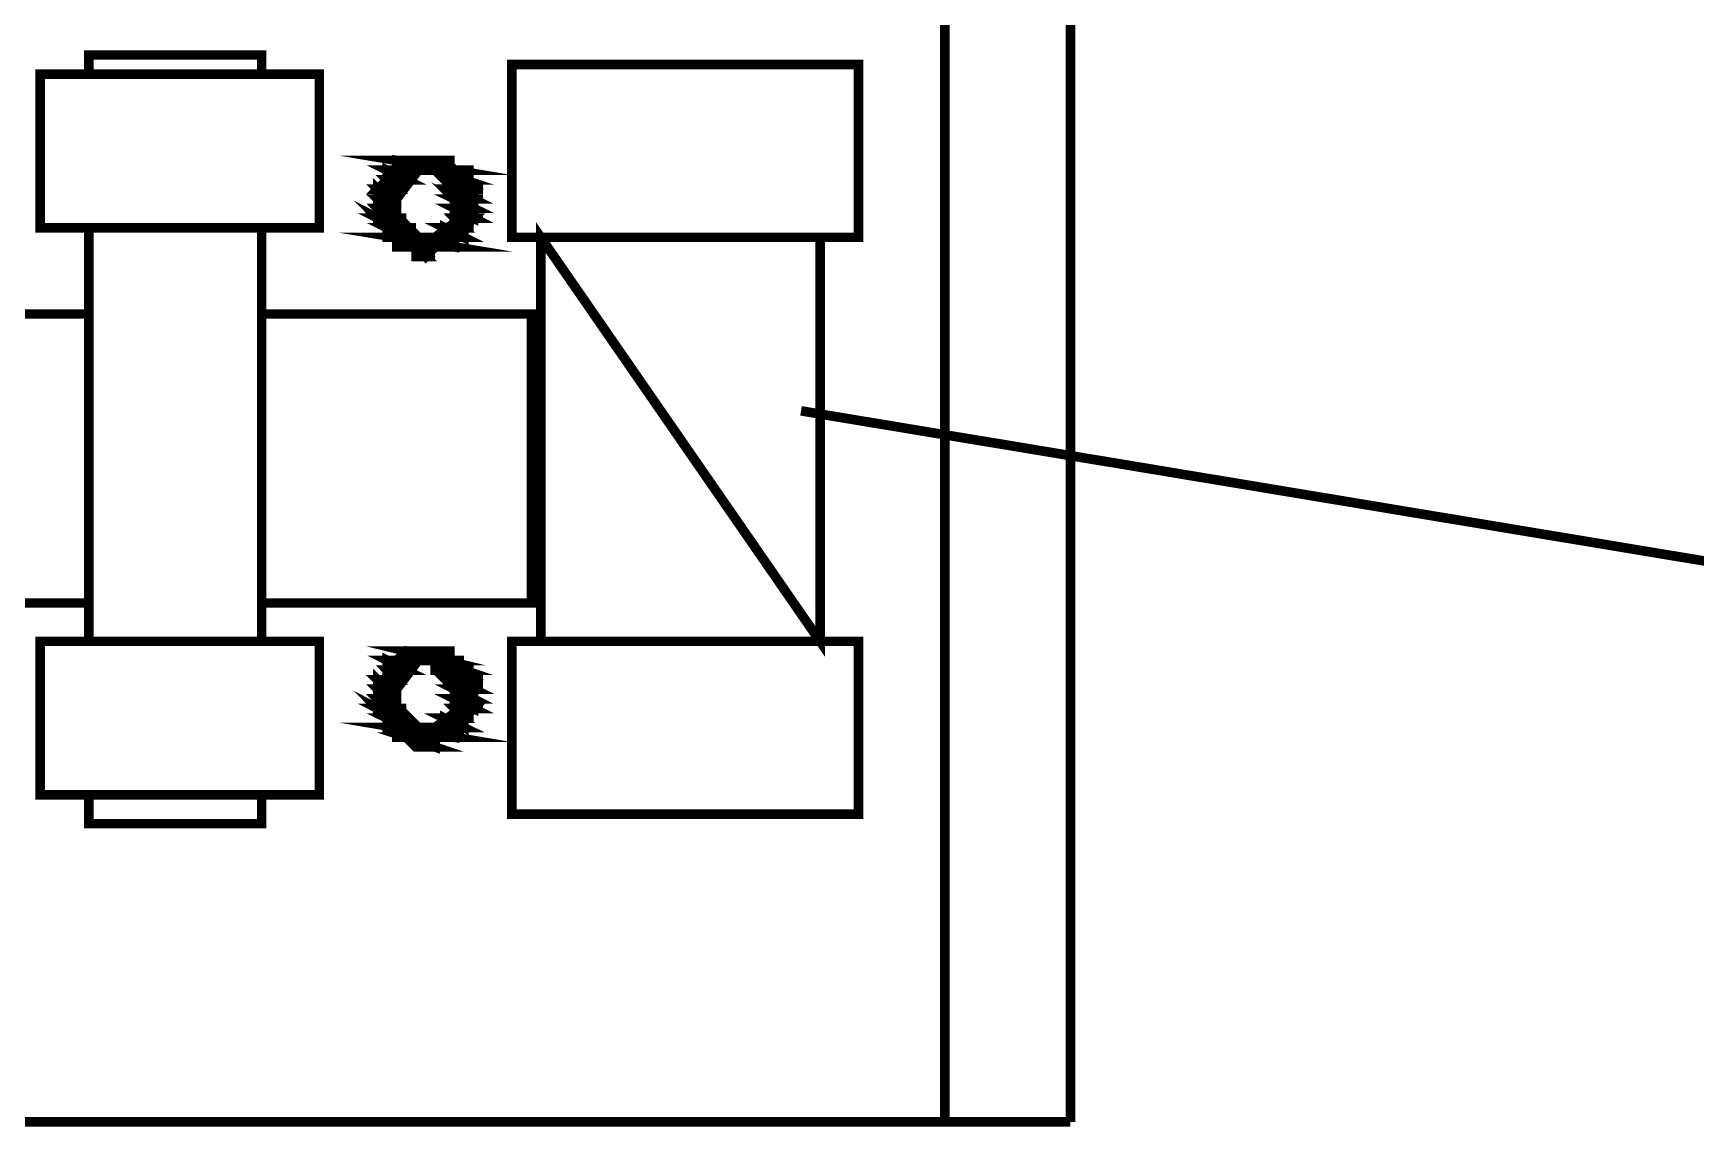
# Model space of a CAD drawing. Header units: metres. Extents: x -593 to 248, y 430 to 1024.
# Drawn here: x -447.36 to -440.03, y 803.21 to 808.03 of the extents above; entities that cross this region are included whole.
import ezdxf

# ---------------------------------------------------------------- set-up
doc = ezdxf.new("R2010")
doc.units = ezdxf.units.M
doc.header["$MEASUREMENT"] = 0
doc.layers.add('C00-00-00-BLACK', color=7, linetype='Continuous')
doc.layers.add('CFF-00-00', color=1, linetype='Continuous')

msp = doc.modelspace()

# ---------------------------------------------------------------- linework, layer by layer
at = {"layer": 'C00-00-00-BLACK', "const_width": 0.0423}
for points in [[(-442.7856, 822.2611), (-442.7856, 803.2291)], [(-443.3386, 813.6991), (-443.3386, 803.2291)], [(-446.3496, 807.8491), (-446.3496, 807.9331), (-447.1116, 807.9331), (-447.1116, 807.8491)], [(-447.1116, 807.8491), (-446.3496, 807.8491)], [(-447.1116, 805.3481), (-447.1116, 807.1711)], [(-446.3496, 807.1711), (-446.3496, 805.3481)], [(-445.1196, 807.1291), (-445.1196, 805.3481)], [(-443.8886, 807.1291), (-443.8886, 805.3481)], [(-447.1116, 805.5171), (-448.3846, 805.5171), (-448.3846, 806.7911), (-447.1116, 806.7911)], [(-446.3496, 806.7911), (-445.1606, 806.7911), (-445.1606, 805.5171), (-446.3496, 805.5171)], [(-446.3496, 804.6711), (-446.3496, 804.5441), (-447.1116, 804.5441), (-447.1116, 804.6711)], [(-450.6326, 803.2291), (-442.7856, 803.2291)]]:
    msp.add_lwpolyline(points, dxfattribs=at)
for points in [[(-447.3256, 807.8491), (-446.0956, 807.8491), (-446.0956, 807.1711), (-447.3256, 807.1711), (-447.3256, 807.8491)], [(-445.2466, 807.8911), (-443.7196, 807.8911), (-443.7196, 807.1291), (-445.2466, 807.1291), (-445.2466, 807.8911)], [(-445.5426, 807.4681), (-445.7546, 807.4681), (-445.4996, 807.4251), (-445.5426, 807.4681)], [(-445.4156, 807.2571), (-445.4156, 807.3101), (-445.5746, 807.4681), (-445.6266, 807.4681), (-445.6696, 807.4681), (-445.7966, 807.3101), (-445.7966, 807.2571), (-445.7966, 807.2151), (-445.6696, 807.0871), (-445.6266, 807.0871), (-445.5746, 807.0871), (-445.4156, 807.2151), (-445.4156, 807.2571)], [(-445.7546, 807.4681), (-445.4996, 807.4251), (-445.7546, 807.4251), (-445.7546, 807.4681)], [(-445.7126, 807.4681), (-445.5426, 807.4681), (-445.7546, 807.4681), (-445.7126, 807.4681)], [(-445.6696, 807.4681), (-445.5856, 807.4681), (-445.7126, 807.4681), (-445.6696, 807.4681)], [(-445.5426, 807.4681), (-445.4996, 807.4681), (-445.7126, 807.4681), (-445.5426, 807.4681)], [(-445.5426, 807.4681), (-445.7126, 807.4681), (-445.5856, 807.4681), (-445.5426, 807.4681)], [(-445.5426, 807.4681), (-445.7126, 807.4681), (-445.5426, 807.4681)], [(-445.6266, 807.4681), (-445.6696, 807.4681), (-445.6266, 807.4681), (-445.6266, 807.4681)], [(-445.5856, 807.4681), (-445.5426, 807.4681), (-445.6696, 807.4681), (-445.5856, 807.4681)], [(-445.5856, 807.4681), (-445.6696, 807.4681), (-445.6266, 807.4681), (-445.5856, 807.4681)], [(-445.5856, 807.4681), (-445.6696, 807.4681), (-445.5856, 807.4681)], [(-445.7966, 807.3831), (-445.7546, 807.3411), (-445.8386, 807.3411), (-445.7966, 807.3831)], [(-445.6696, 807.4251), (-445.7966, 807.4251), (-445.7126, 807.3831), (-445.6696, 807.4251)], [(-445.7546, 807.3831), (-445.7966, 807.3831), (-445.7546, 807.3411), (-445.7546, 807.3831)], [(-445.7966, 807.4251), (-445.7126, 807.3831), (-445.7966, 807.3831), (-445.7966, 807.4251)], [(-445.7546, 807.4251), (-445.6696, 807.4251), (-445.7966, 807.4251), (-445.7546, 807.4251)], [(-445.7966, 807.3831), (-445.7126, 807.3831), (-445.6696, 807.3831), (-445.7966, 807.3831)], [(-445.7126, 807.3831), (-445.6696, 807.3831), (-445.7966, 807.3831), (-445.7126, 807.3831)], [(-445.7966, 807.3831), (-445.7126, 807.3831), (-445.6696, 807.3831), (-445.7966, 807.3831)], [(-445.7126, 807.3831), (-445.6696, 807.3831), (-445.7966, 807.3831), (-445.7126, 807.3831)], [(-445.7546, 807.3831), (-445.7126, 807.3831), (-445.7966, 807.3831), (-445.7546, 807.3831)], [(-445.7546, 807.3831), (-445.7966, 807.3831), (-445.7126, 807.3831), (-445.7546, 807.3831)], [(-445.7966, 807.3831), (-445.7546, 807.3831), (-445.7126, 807.3831), (-445.7966, 807.3831)], [(-445.7546, 807.3831), (-445.7126, 807.3831), (-445.7966, 807.3831), (-445.7546, 807.3831)], [(-445.4586, 807.2571), (-445.4586, 807.2991), (-445.5856, 807.4251), (-445.6266, 807.4251), (-445.6596, 807.4251), (-445.7546, 807.2991), (-445.7546, 807.2571), (-445.7546, 807.2251), (-445.6596, 807.1291), (-445.6266, 807.1291), (-445.5856, 807.1291), (-445.4586, 807.2251), (-445.4586, 807.2571)], [(-445.7546, 807.4251), (-445.4996, 807.4251), (-445.4586, 807.4251), (-445.7546, 807.4251)], [(-445.4996, 807.4251), (-445.4586, 807.4251), (-445.7546, 807.4251), (-445.4996, 807.4251)], [(-445.7546, 807.4251), (-445.4996, 807.4251), (-445.4586, 807.4251), (-445.7546, 807.4251)], [(-445.4996, 807.4251), (-445.4586, 807.4251), (-445.7546, 807.4251), (-445.4996, 807.4251)], [(-445.6696, 807.4251), (-445.6266, 807.4251), (-445.7546, 807.4251), (-445.6696, 807.4251)], [(-445.6696, 807.4251), (-445.7546, 807.4251), (-445.6266, 807.4251), (-445.6696, 807.4251)], [(-445.6696, 807.4251), (-445.7546, 807.4251), (-445.6696, 807.4251)], [(-445.4586, 807.4251), (-445.5856, 807.4251), (-445.4586, 807.3831), (-445.4586, 807.4251)], [(-445.5856, 807.4251), (-445.4586, 807.3831), (-445.5426, 807.3831), (-445.5856, 807.4251)], [(-445.6266, 807.4251), (-445.4996, 807.4251), (-445.4586, 807.4251), (-445.6266, 807.4251)], [(-445.4996, 807.4251), (-445.4586, 807.4251), (-445.6266, 807.4251), (-445.4996, 807.4251)], [(-445.4996, 807.4251), (-445.6266, 807.4251), (-445.4996, 807.4251)], [(-445.6266, 807.4251), (-445.4996, 807.4251), (-445.5856, 807.4251), (-445.6266, 807.4251)], [(-445.5856, 807.4251), (-445.4996, 807.4251), (-445.4586, 807.4251), (-445.5856, 807.4251)], [(-445.4996, 807.4251), (-445.4586, 807.4251), (-445.5856, 807.4251), (-445.4996, 807.4251)], [(-445.4586, 807.4251), (-445.4156, 807.4251), (-445.5856, 807.4251), (-445.4586, 807.4251)], [(-445.4586, 807.4251), (-445.5856, 807.4251), (-445.4996, 807.4251), (-445.4586, 807.4251)], [(-445.5426, 807.3831), (-445.4586, 807.3831), (-445.4156, 807.3831), (-445.5426, 807.3831)], [(-445.4586, 807.3831), (-445.4156, 807.3831), (-445.5426, 807.3831), (-445.4586, 807.3831)], [(-445.4586, 807.3831), (-445.5426, 807.3831), (-445.4586, 807.3831)], [(-445.5426, 807.3831), (-445.4586, 807.3831), (-445.4996, 807.3831), (-445.5426, 807.3831)], [(-445.4586, 807.3831), (-445.4996, 807.3831), (-445.4586, 807.3411), (-445.4586, 807.3831)], [(-445.4996, 807.3831), (-445.4586, 807.3411), (-445.4996, 807.3411), (-445.4996, 807.3831)], [(-445.7546, 807.3411), (-445.8386, 807.3411), (-445.7966, 807.2981), (-445.7546, 807.3411)], [(-445.8386, 807.3411), (-445.7966, 807.2981), (-445.8386, 807.2981), (-445.8386, 807.3411)], [(-445.8386, 807.3411), (-445.7546, 807.3411), (-445.7126, 807.3411), (-445.8386, 807.3411)], [(-445.7546, 807.3411), (-445.7126, 807.3411), (-445.8386, 807.3411), (-445.7546, 807.3411)], [(-445.8386, 807.2981), (-445.7966, 807.2571), (-445.8386, 807.2571), (-445.8386, 807.2981)], [(-445.4996, 807.2981), (-445.4156, 807.2571), (-445.4586, 807.2571), (-445.4996, 807.2981)], [(-445.4156, 807.3411), (-445.4996, 807.3411), (-445.4156, 807.2981), (-445.4156, 807.3411)], [(-445.4996, 807.3411), (-445.4156, 807.2981), (-445.4996, 807.2981), (-445.4996, 807.3411)], [(-445.4996, 807.3411), (-445.4586, 807.3411), (-445.4156, 807.3411), (-445.4996, 807.3411)], [(-445.4586, 807.3411), (-445.4156, 807.3411), (-445.4996, 807.3411), (-445.4586, 807.3411)], [(-445.4156, 807.3411), (-445.3736, 807.3411), (-445.4996, 807.3411), (-445.4156, 807.3411)], [(-445.4156, 807.3411), (-445.4996, 807.3411), (-445.4586, 807.3411), (-445.4156, 807.3411)], [(-445.8386, 807.2141), (-445.7546, 807.1711), (-445.7966, 807.1711), (-445.8386, 807.2141)], [(-445.7966, 807.2981), (-445.8386, 807.2981), (-445.7966, 807.2571), (-445.7966, 807.2981)], [(-445.7966, 807.2571), (-445.8386, 807.2571), (-445.7966, 807.2141), (-445.7966, 807.2571)], [(-445.8386, 807.2981), (-445.7966, 807.2981), (-445.7546, 807.2981), (-445.8386, 807.2981)], [(-445.7966, 807.2981), (-445.7546, 807.2981), (-445.8386, 807.2981), (-445.7966, 807.2981)], [(-445.8386, 807.2981), (-445.7966, 807.2981), (-445.7546, 807.2981), (-445.8386, 807.2981)], [(-445.7966, 807.2981), (-445.7546, 807.2981), (-445.8386, 807.2981), (-445.7966, 807.2981)], [(-445.8386, 807.2571), (-445.7966, 807.2141), (-445.8386, 807.2141), (-445.8386, 807.2571)], [(-445.8386, 807.2571), (-445.7966, 807.2571), (-445.7546, 807.2571), (-445.8386, 807.2571)], [(-445.7966, 807.2571), (-445.7546, 807.2571), (-445.8386, 807.2571), (-445.7966, 807.2571)], [(-445.4156, 807.2981), (-445.4996, 807.2981), (-445.4156, 807.2571), (-445.4156, 807.2981)], [(-445.4156, 807.2571), (-445.4996, 807.2571), (-445.4156, 807.2141), (-445.4156, 807.2571)], [(-445.4996, 807.2981), (-445.4156, 807.2981), (-445.3736, 807.2981), (-445.4996, 807.2981)], [(-445.4156, 807.2981), (-445.3736, 807.2981), (-445.4996, 807.2981), (-445.4156, 807.2981)], [(-445.4996, 807.2571), (-445.4156, 807.2141), (-445.4996, 807.2141), (-445.4996, 807.2571)], [(-445.4586, 807.2571), (-445.4156, 807.2571), (-445.4996, 807.2571), (-445.4586, 807.2571)], [(-445.4996, 807.2141), (-445.4586, 807.1711), (-445.4996, 807.1711), (-445.4996, 807.2141)], [(-445.4156, 807.2571), (-445.4586, 807.2571), (-445.4156, 807.2571)], [(-445.7546, 807.2141), (-445.8386, 807.2141), (-445.7546, 807.1711), (-445.7546, 807.2141)], [(-445.7126, 807.1711), (-445.7966, 807.1711), (-445.7126, 807.1291), (-445.7126, 807.1711)], [(-445.7546, 807.2141), (-445.7126, 807.2141), (-445.8386, 807.2141), (-445.7546, 807.2141)], [(-445.7546, 807.2141), (-445.8386, 807.2141), (-445.7966, 807.2141), (-445.7546, 807.2141)], [(-445.8386, 807.2141), (-445.7546, 807.2141), (-445.7126, 807.2141), (-445.8386, 807.2141)], [(-445.7546, 807.2141), (-445.7126, 807.2141), (-445.8386, 807.2141), (-445.7546, 807.2141)], [(-445.7966, 807.1711), (-445.7126, 807.1291), (-445.7966, 807.1291), (-445.7966, 807.1711)], [(-445.7966, 807.1711), (-445.7546, 807.1711), (-445.7126, 807.1711), (-445.7966, 807.1711)], [(-445.7546, 807.1711), (-445.7126, 807.1711), (-445.7966, 807.1711), (-445.7546, 807.1711)], [(-445.7126, 807.1711), (-445.6696, 807.1711), (-445.7966, 807.1711), (-445.7126, 807.1711)], [(-445.7126, 807.1711), (-445.7966, 807.1711), (-445.7546, 807.1711), (-445.7126, 807.1711)], [(-445.4586, 807.1711), (-445.5426, 807.1711), (-445.4586, 807.1291), (-445.4586, 807.1711)], [(-445.5426, 807.1711), (-445.4586, 807.1291), (-445.5426, 807.1291), (-445.5426, 807.1711)], [(-445.4996, 807.1711), (-445.4586, 807.1711), (-445.5426, 807.1711), (-445.4996, 807.1711)], [(-445.4156, 807.2141), (-445.4996, 807.2141), (-445.4586, 807.1711), (-445.4156, 807.2141)], [(-445.4996, 807.2141), (-445.4156, 807.2141), (-445.3736, 807.2141), (-445.4996, 807.2141)], [(-445.4156, 807.2141), (-445.3736, 807.2141), (-445.4996, 807.2141), (-445.4156, 807.2141)], [(-445.4996, 807.1711), (-445.4586, 807.1711), (-445.4156, 807.1711), (-445.4996, 807.1711)], [(-445.4586, 807.1711), (-445.4156, 807.1711), (-445.4996, 807.1711), (-445.4586, 807.1711)], [(-445.4996, 807.1711), (-445.4586, 807.1711), (-445.4156, 807.1711), (-445.4996, 807.1711)], [(-445.4586, 807.1711), (-445.4156, 807.1711), (-445.4996, 807.1711), (-445.4586, 807.1711)], [(-445.4586, 807.1711), (-445.4996, 807.1711), (-445.4586, 807.1711)], [(-445.1196, 807.1291), (-443.8886, 805.3481), (-445.1196, 805.3481), (-445.1196, 807.1291)], [(-445.4996, 807.1291), (-445.7546, 807.1291), (-445.4996, 807.0871), (-445.4996, 807.1291)], [(-445.7966, 807.1291), (-445.7126, 807.1291), (-445.6696, 807.1291), (-445.7966, 807.1291)], [(-445.7126, 807.1291), (-445.6696, 807.1291), (-445.7966, 807.1291), (-445.7126, 807.1291)], [(-445.6696, 807.1291), (-445.6266, 807.1291), (-445.7966, 807.1291), (-445.6696, 807.1291)], [(-445.6696, 807.1291), (-445.7966, 807.1291), (-445.7126, 807.1291), (-445.6696, 807.1291)], [(-445.6696, 807.1291), (-445.7966, 807.1291), (-445.6696, 807.1291)], [(-445.7966, 807.1291), (-445.6696, 807.1291), (-445.7546, 807.1291), (-445.7966, 807.1291)], [(-445.7546, 807.1291), (-445.4996, 807.0871), (-445.7546, 807.0871), (-445.7546, 807.1291)], [(-445.6266, 807.1291), (-445.5856, 807.1291), (-445.7546, 807.1291), (-445.6266, 807.1291)], [(-445.6266, 807.1291), (-445.7546, 807.1291), (-445.6696, 807.1291), (-445.6266, 807.1291)], [(-445.7546, 807.1291), (-445.4996, 807.1291), (-445.4586, 807.1291), (-445.7546, 807.1291)], [(-445.4996, 807.1291), (-445.4586, 807.1291), (-445.7546, 807.1291), (-445.4996, 807.1291)], [(-445.6266, 807.0441), (-445.6696, 807.0441), (-445.6696, 807.0871), (-445.6266, 807.0441)], [(-445.5856, 807.1291), (-445.4996, 807.1291), (-445.6266, 807.1291), (-445.5856, 807.1291)], [(-445.5426, 807.1291), (-445.4586, 807.1291), (-445.5856, 807.1291), (-445.5426, 807.1291)], [(-445.4996, 807.1291), (-445.4586, 807.1291), (-445.5856, 807.1291), (-445.4996, 807.1291)], [(-445.4996, 807.1291), (-445.5856, 807.1291), (-445.4586, 807.1291), (-445.4996, 807.1291)], [(-445.5856, 807.1291), (-445.4996, 807.1291), (-445.4586, 807.1291), (-445.5856, 807.1291)], [(-445.4996, 807.1291), (-445.4586, 807.1291), (-445.5856, 807.1291), (-445.4996, 807.1291)], [(-445.4996, 807.1291), (-445.5856, 807.1291), (-445.4996, 807.1291)], [(-445.4586, 807.1291), (-445.5426, 807.1291), (-445.4586, 807.1291)], [(-443.8886, 807.1291), (-445.1196, 807.1291), (-443.8886, 805.3481), (-443.8886, 807.1291)], [(-445.5426, 807.0871), (-445.4996, 807.0871), (-445.7546, 807.0871), (-445.5426, 807.0871)], [(-445.5426, 807.0871), (-445.7546, 807.0871), (-445.4996, 807.0871), (-445.5426, 807.0871)], [(-445.5426, 807.0871), (-445.7546, 807.0871), (-445.5426, 807.0871)], [(-445.7546, 807.0871), (-445.5426, 807.0871), (-445.7126, 807.0871), (-445.7546, 807.0871)], [(-445.5856, 807.0871), (-445.5426, 807.0871), (-445.7126, 807.0871), (-445.5856, 807.0871)], [(-445.5856, 807.0871), (-445.7126, 807.0871), (-445.5426, 807.0871), (-445.5856, 807.0871)], [(-445.5856, 807.0871), (-445.7126, 807.0871), (-445.5856, 807.0871)], [(-445.7126, 807.0871), (-445.5856, 807.0871), (-445.6696, 807.0871), (-445.7126, 807.0871)], [(-445.6696, 807.0871), (-445.5856, 807.0871), (-445.6266, 807.0441), (-445.6696, 807.0871)], [(-445.6266, 807.0441), (-445.5856, 807.0441), (-445.6696, 807.0441), (-445.6266, 807.0441)], [(-447.3256, 805.3481), (-446.0956, 805.3481), (-446.0956, 804.6711), (-447.3256, 804.6711), (-447.3256, 805.3481)], [(-445.2466, 805.3481), (-443.7196, 805.3481), (-443.7196, 804.5861), (-445.2466, 804.5861), (-445.2466, 805.3481)], [(-445.5426, 805.3051), (-445.7126, 805.3051), (-445.5426, 805.2641), (-445.5426, 805.3051)], [(-445.6696, 805.2641), (-445.7966, 805.2641), (-445.7126, 805.2211), (-445.6696, 805.2641)], [(-445.4156, 805.0941), (-445.4156, 805.1481), (-445.5746, 805.3051), (-445.6266, 805.3051), (-445.6696, 805.3051), (-445.7966, 805.1481), (-445.7966, 805.0941), (-445.7966, 805.0531), (-445.6696, 804.9251), (-445.6266, 804.9251), (-445.5746, 804.9251), (-445.4156, 805.0531), (-445.4156, 805.0941)], [(-445.7966, 805.2641), (-445.7126, 805.2211), (-445.7966, 805.2211), (-445.7966, 805.2641)], [(-445.7546, 805.2641), (-445.6696, 805.2641), (-445.7966, 805.2641), (-445.7546, 805.2641)], [(-445.7126, 805.3051), (-445.5426, 805.2641), (-445.7546, 805.2641), (-445.7126, 805.3051)], [(-445.4586, 805.0941), (-445.4586, 805.1371), (-445.5856, 805.2641), (-445.6266, 805.2641), (-445.6596, 805.2641), (-445.7546, 805.1371), (-445.7546, 805.0941), (-445.7546, 805.0631), (-445.6596, 804.9681), (-445.6266, 804.9681), (-445.5856, 804.9681), (-445.4586, 805.0631), (-445.4586, 805.0941)], [(-445.4996, 805.2641), (-445.4586, 805.2641), (-445.7546, 805.2641), (-445.4996, 805.2641)], [(-445.4996, 805.2641), (-445.7546, 805.2641), (-445.5426, 805.2641), (-445.4996, 805.2641)], [(-445.7546, 805.2641), (-445.4996, 805.2641), (-445.4586, 805.2641), (-445.7546, 805.2641)], [(-445.4996, 805.2641), (-445.4586, 805.2641), (-445.7546, 805.2641), (-445.4996, 805.2641)], [(-445.7546, 805.2641), (-445.4996, 805.2641), (-445.4586, 805.2641), (-445.7546, 805.2641)], [(-445.4996, 805.2641), (-445.4586, 805.2641), (-445.7546, 805.2641), (-445.4996, 805.2641)], [(-445.6696, 805.2641), (-445.6266, 805.2641), (-445.7546, 805.2641), (-445.6696, 805.2641)], [(-445.6696, 805.2641), (-445.7546, 805.2641), (-445.6266, 805.2641), (-445.6696, 805.2641)], [(-445.6696, 805.2641), (-445.7546, 805.2641), (-445.6696, 805.2641)], [(-445.6696, 805.3051), (-445.5856, 805.3051), (-445.7126, 805.3051), (-445.6696, 805.3051)], [(-445.5426, 805.3051), (-445.4996, 805.3051), (-445.7126, 805.3051), (-445.5426, 805.3051)], [(-445.5426, 805.3051), (-445.7126, 805.3051), (-445.5856, 805.3051), (-445.5426, 805.3051)], [(-445.4996, 805.2641), (-445.5856, 805.2641), (-445.4586, 805.2211), (-445.4996, 805.2641)], [(-445.6266, 805.3051), (-445.6696, 805.3051), (-445.6266, 805.3051), (-445.6266, 805.3051)], [(-445.5856, 805.3051), (-445.5426, 805.3051), (-445.6696, 805.3051), (-445.5856, 805.3051)], [(-445.5856, 805.3051), (-445.6696, 805.3051), (-445.6266, 805.3051), (-445.5856, 805.3051)], [(-445.5856, 805.3051), (-445.6696, 805.3051), (-445.5856, 805.3051)], [(-445.4996, 805.2641), (-445.6266, 805.2641), (-445.4996, 805.2641)], [(-445.6266, 805.2641), (-445.4996, 805.2641), (-445.5856, 805.2641), (-445.6266, 805.2641)], [(-445.5856, 805.2641), (-445.4586, 805.2211), (-445.5856, 805.2211), (-445.5856, 805.2641)], [(-445.5856, 805.2641), (-445.4996, 805.2641), (-445.4586, 805.2641), (-445.5856, 805.2641)], [(-445.4996, 805.2641), (-445.4586, 805.2641), (-445.5856, 805.2641), (-445.4996, 805.2641)], [(-445.8386, 805.1781), (-445.7966, 805.1371), (-445.8386, 805.1371), (-445.8386, 805.1781)], [(-445.7126, 805.2211), (-445.7966, 805.2211), (-445.7546, 805.1781), (-445.7126, 805.2211)], [(-445.7966, 805.2211), (-445.7546, 805.1781), (-445.7966, 805.1781), (-445.7966, 805.2211)], [(-445.7966, 805.2211), (-445.7126, 805.2211), (-445.6696, 805.2211), (-445.7966, 805.2211)], [(-445.7126, 805.2211), (-445.6696, 805.2211), (-445.7966, 805.2211), (-445.7126, 805.2211)], [(-445.7966, 805.2211), (-445.7126, 805.2211), (-445.6696, 805.2211), (-445.7966, 805.2211)], [(-445.7126, 805.2211), (-445.6696, 805.2211), (-445.7966, 805.2211), (-445.7126, 805.2211)], [(-445.4586, 805.2211), (-445.5856, 805.2211), (-445.4586, 805.2211)], [(-445.5856, 805.2211), (-445.4586, 805.2211), (-445.5426, 805.2211), (-445.5856, 805.2211)], [(-445.4996, 805.1371), (-445.4156, 805.0941), (-445.4586, 805.0941), (-445.4996, 805.1371)], [(-445.5426, 805.2211), (-445.4586, 805.2211), (-445.4156, 805.2211), (-445.5426, 805.2211)], [(-445.4586, 805.2211), (-445.4156, 805.2211), (-445.5426, 805.2211), (-445.4586, 805.2211)], [(-445.4586, 805.2211), (-445.5426, 805.2211), (-445.4586, 805.2211)], [(-445.5426, 805.2211), (-445.4586, 805.2211), (-445.4996, 805.2211), (-445.5426, 805.2211)], [(-445.4586, 805.2211), (-445.4996, 805.2211), (-445.4586, 805.1781), (-445.4586, 805.2211)], [(-445.4996, 805.2211), (-445.4586, 805.1781), (-445.4996, 805.1781), (-445.4996, 805.2211)], [(-445.4996, 805.1781), (-445.4156, 805.1371), (-445.4996, 805.1371), (-445.4996, 805.1781)], [(-445.7546, 805.1781), (-445.8386, 805.1781), (-445.7966, 805.1371), (-445.7546, 805.1781)], [(-445.7966, 805.1371), (-445.8386, 805.1371), (-445.7966, 805.0941), (-445.7966, 805.1371)], [(-445.7966, 805.1781), (-445.7546, 805.1781), (-445.8386, 805.1781), (-445.7966, 805.1781)], [(-445.8386, 805.1781), (-445.7546, 805.1781), (-445.7126, 805.1781), (-445.8386, 805.1781)], [(-445.7546, 805.1781), (-445.7126, 805.1781), (-445.8386, 805.1781), (-445.7546, 805.1781)], [(-445.8386, 805.1371), (-445.7966, 805.0941), (-445.8386, 805.0941), (-445.8386, 805.1371)], [(-445.8386, 805.1371), (-445.7966, 805.1371), (-445.7546, 805.1371), (-445.8386, 805.1371)], [(-445.7966, 805.1371), (-445.7546, 805.1371), (-445.8386, 805.1371), (-445.7966, 805.1371)], [(-445.8386, 805.1371), (-445.7966, 805.1371), (-445.7546, 805.1371), (-445.8386, 805.1371)], [(-445.7966, 805.1371), (-445.7546, 805.1371), (-445.8386, 805.1371), (-445.7966, 805.1371)], [(-445.8386, 805.0941), (-445.7966, 805.0521), (-445.8386, 805.0521), (-445.8386, 805.0941)], [(-445.7966, 805.1781), (-445.7546, 805.1781), (-445.7126, 805.1781), (-445.7966, 805.1781)], [(-445.7546, 805.1781), (-445.7126, 805.1781), (-445.7966, 805.1781), (-445.7546, 805.1781)], [(-445.7546, 805.1781), (-445.7966, 805.1781), (-445.7546, 805.1781)], [(-445.4156, 805.1781), (-445.4996, 805.1781), (-445.4156, 805.1371), (-445.4156, 805.1781)], [(-445.4156, 805.1371), (-445.4996, 805.1371), (-445.4156, 805.0941), (-445.4156, 805.1371)], [(-445.4996, 805.1781), (-445.4586, 805.1781), (-445.4156, 805.1781), (-445.4996, 805.1781)], [(-445.4586, 805.1781), (-445.4156, 805.1781), (-445.4996, 805.1781), (-445.4586, 805.1781)], [(-445.4156, 805.1781), (-445.3736, 805.1781), (-445.4996, 805.1781), (-445.4156, 805.1781)], [(-445.4156, 805.1781), (-445.4996, 805.1781), (-445.4586, 805.1781), (-445.4156, 805.1781)], [(-445.4996, 805.1371), (-445.4156, 805.1371), (-445.3736, 805.1371), (-445.4996, 805.1371)], [(-445.4156, 805.1371), (-445.3736, 805.1371), (-445.4996, 805.1371), (-445.4156, 805.1371)], [(-445.8386, 805.0521), (-445.7546, 805.0091), (-445.7966, 805.0091), (-445.8386, 805.0521)], [(-445.7546, 805.0521), (-445.8386, 805.0521), (-445.7546, 805.0091), (-445.7546, 805.0521)], [(-445.7966, 805.0941), (-445.8386, 805.0941), (-445.7966, 805.0521), (-445.7966, 805.0941)], [(-445.8386, 805.0941), (-445.7966, 805.0941), (-445.7546, 805.0941), (-445.8386, 805.0941)], [(-445.7966, 805.0941), (-445.7546, 805.0941), (-445.8386, 805.0941), (-445.7966, 805.0941)], [(-445.7546, 805.0521), (-445.7126, 805.0521), (-445.8386, 805.0521), (-445.7546, 805.0521)], [(-445.7546, 805.0521), (-445.8386, 805.0521), (-445.7966, 805.0521), (-445.7546, 805.0521)], [(-445.8386, 805.0521), (-445.7546, 805.0521), (-445.7126, 805.0521), (-445.8386, 805.0521)], [(-445.7546, 805.0521), (-445.7126, 805.0521), (-445.8386, 805.0521), (-445.7546, 805.0521)], [(-445.4156, 805.0941), (-445.4996, 805.0941), (-445.4156, 805.0521), (-445.4156, 805.0941)], [(-445.4156, 805.0521), (-445.4996, 805.0521), (-445.4586, 805.0091), (-445.4156, 805.0521)], [(-445.4996, 805.0941), (-445.4156, 805.0521), (-445.4996, 805.0521), (-445.4996, 805.0941)], [(-445.4586, 805.0941), (-445.4156, 805.0941), (-445.4996, 805.0941), (-445.4586, 805.0941)], [(-445.4996, 805.0521), (-445.4586, 805.0091), (-445.4996, 805.0091), (-445.4996, 805.0521)], [(-445.4996, 805.0521), (-445.4156, 805.0521), (-445.3736, 805.0521), (-445.4996, 805.0521)], [(-445.4156, 805.0521), (-445.3736, 805.0521), (-445.4996, 805.0521), (-445.4156, 805.0521)], [(-445.4156, 805.0941), (-445.4586, 805.0941), (-445.4156, 805.0941)], [(-445.4996, 804.9681), (-445.7546, 804.9681), (-445.4996, 804.9251), (-445.4996, 804.9681)], [(-445.7546, 805.0091), (-445.7966, 805.0091), (-445.7126, 804.9681), (-445.7546, 805.0091)], [(-445.7966, 805.0091), (-445.7126, 804.9681), (-445.7966, 804.9681), (-445.7966, 805.0091)], [(-445.7966, 805.0091), (-445.7546, 805.0091), (-445.7126, 805.0091), (-445.7966, 805.0091)], [(-445.7546, 805.0091), (-445.7126, 805.0091), (-445.7966, 805.0091), (-445.7546, 805.0091)], [(-445.7966, 804.9681), (-445.7126, 804.9681), (-445.6696, 804.9681), (-445.7966, 804.9681)], [(-445.7126, 804.9681), (-445.6696, 804.9681), (-445.7966, 804.9681), (-445.7126, 804.9681)], [(-445.7966, 804.9681), (-445.7126, 804.9681), (-445.6696, 804.9681), (-445.7966, 804.9681)], [(-445.7126, 804.9681), (-445.6696, 804.9681), (-445.7966, 804.9681), (-445.7126, 804.9681)], [(-445.6696, 804.9681), (-445.6266, 804.9681), (-445.7966, 804.9681), (-445.6696, 804.9681)], [(-445.6696, 804.9681), (-445.7966, 804.9681), (-445.7126, 804.9681), (-445.6696, 804.9681)], [(-445.6696, 804.9681), (-445.7966, 804.9681), (-445.6696, 804.9681)], [(-445.7966, 804.9681), (-445.6696, 804.9681), (-445.7546, 804.9681), (-445.7966, 804.9681)], [(-445.7546, 804.9681), (-445.4996, 804.9251), (-445.7546, 804.9251), (-445.7546, 804.9681)], [(-445.6266, 804.9681), (-445.5856, 804.9681), (-445.7546, 804.9681), (-445.6266, 804.9681)], [(-445.6266, 804.9681), (-445.7546, 804.9681), (-445.6696, 804.9681), (-445.6266, 804.9681)], [(-445.5856, 804.9681), (-445.4996, 804.9681), (-445.6266, 804.9681), (-445.5856, 804.9681)], [(-445.6266, 804.9681), (-445.4996, 804.9681), (-445.4586, 804.9681), (-445.6266, 804.9681)], [(-445.4996, 804.9681), (-445.4586, 804.9681), (-445.6266, 804.9681), (-445.4996, 804.9681)], [(-445.4586, 805.0091), (-445.5426, 805.0091), (-445.4586, 804.9681), (-445.4586, 805.0091)], [(-445.5426, 804.9681), (-445.4586, 804.9681), (-445.5856, 804.9681), (-445.5426, 804.9681)], [(-445.4996, 804.9681), (-445.4586, 804.9681), (-445.5856, 804.9681), (-445.4996, 804.9681)], [(-445.4996, 804.9681), (-445.5856, 804.9681), (-445.4586, 804.9681), (-445.4996, 804.9681)], [(-445.5856, 804.9681), (-445.4996, 804.9681), (-445.4586, 804.9681), (-445.5856, 804.9681)], [(-445.4996, 804.9681), (-445.4586, 804.9681), (-445.5856, 804.9681), (-445.4996, 804.9681)], [(-445.4996, 804.9681), (-445.5856, 804.9681), (-445.4996, 804.9681)], [(-445.5426, 805.0091), (-445.4586, 804.9681), (-445.5426, 804.9681), (-445.5426, 805.0091)], [(-445.4996, 805.0091), (-445.4586, 805.0091), (-445.5426, 805.0091), (-445.4996, 805.0091)], [(-445.4586, 804.9681), (-445.5426, 804.9681), (-445.4586, 804.9681)], [(-445.4996, 805.0091), (-445.4586, 805.0091), (-445.4156, 805.0091), (-445.4996, 805.0091)], [(-445.4586, 805.0091), (-445.4156, 805.0091), (-445.4996, 805.0091), (-445.4586, 805.0091)], [(-445.4996, 805.0091), (-445.4586, 805.0091), (-445.4156, 805.0091), (-445.4996, 805.0091)], [(-445.4586, 805.0091), (-445.4156, 805.0091), (-445.4996, 805.0091), (-445.4586, 805.0091)], [(-445.4586, 805.0091), (-445.4996, 805.0091), (-445.4586, 805.0091)], [(-445.5856, 804.9251), (-445.7126, 804.9251), (-445.5856, 804.8821), (-445.5856, 804.9251)], [(-445.7126, 804.9251), (-445.5856, 804.8821), (-445.6696, 804.8821), (-445.7126, 804.9251)], [(-445.7546, 804.9251), (-445.4996, 804.9251), (-445.4586, 804.9251), (-445.7546, 804.9251)], [(-445.4996, 804.9251), (-445.4586, 804.9251), (-445.7546, 804.9251), (-445.4996, 804.9251)], [(-445.5426, 804.9251), (-445.4996, 804.9251), (-445.7546, 804.9251), (-445.5426, 804.9251)], [(-445.5426, 804.9251), (-445.7546, 804.9251), (-445.4996, 804.9251), (-445.5426, 804.9251)], [(-445.5426, 804.9251), (-445.7546, 804.9251), (-445.5426, 804.9251)], [(-445.7546, 804.9251), (-445.5426, 804.9251), (-445.7126, 804.9251), (-445.7546, 804.9251)], [(-445.5856, 804.9251), (-445.5426, 804.9251), (-445.7126, 804.9251), (-445.5856, 804.9251)], [(-445.5856, 804.9251), (-445.7126, 804.9251), (-445.5426, 804.9251), (-445.5856, 804.9251)], [(-445.6696, 804.8821), (-445.6266, 804.8821), (-445.5856, 804.8821), (-445.6696, 804.8821)], [(-445.6266, 804.8821), (-445.5856, 804.8821), (-445.6696, 804.8821), (-445.6266, 804.8821)], [(-445.6266, 804.8821), (-445.6696, 804.8821), (-445.5856, 804.8821), (-445.6266, 804.8821)]]:
    msp.add_lwpolyline(points, close=True, dxfattribs=at)
at = {"layer": 'C00-00-00-BLACK'}
for points in [[(-445.7546, 807.4251), (-445.6696, 807.4251), (-445.7966, 807.4251), (-445.7546, 807.4251)], [(-445.6696, 807.4251), (-445.7966, 807.4251), (-445.7126, 807.3831), (-445.6696, 807.4251)], [(-445.7966, 807.4251), (-445.7126, 807.3831), (-445.7966, 807.3831), (-445.7966, 807.4251)], [(-445.7126, 807.4681), (-445.5426, 807.4681), (-445.7546, 807.4681), (-445.7126, 807.4681)], [(-445.5426, 807.4681), (-445.7546, 807.4681), (-445.4996, 807.4251), (-445.5426, 807.4681)], [(-445.7546, 807.4681), (-445.4996, 807.4251), (-445.7546, 807.4251), (-445.7546, 807.4681)], [(-445.7546, 807.4251), (-445.4996, 807.4251), (-445.4586, 807.4251), (-445.7546, 807.4251)], [(-445.4996, 807.4251), (-445.4586, 807.4251), (-445.7546, 807.4251), (-445.4996, 807.4251)], [(-445.7546, 807.4251), (-445.4996, 807.4251), (-445.4586, 807.4251), (-445.7546, 807.4251)], [(-445.4996, 807.4251), (-445.4586, 807.4251), (-445.7546, 807.4251), (-445.4996, 807.4251)], [(-445.6696, 807.4251), (-445.6266, 807.4251), (-445.7546, 807.4251), (-445.6696, 807.4251)], [(-445.6696, 807.4251), (-445.7546, 807.4251), (-445.6266, 807.4251), (-445.6696, 807.4251)], [(-445.6696, 807.4251), (-445.7546, 807.4251), (-445.6696, 807.4251)], [(-445.6696, 807.4681), (-445.5856, 807.4681), (-445.7126, 807.4681), (-445.6696, 807.4681)], [(-445.5426, 807.4681), (-445.4996, 807.4681), (-445.7126, 807.4681), (-445.5426, 807.4681)], [(-445.5426, 807.4681), (-445.7126, 807.4681), (-445.5856, 807.4681), (-445.5426, 807.4681)], [(-445.5426, 807.4681), (-445.7126, 807.4681), (-445.5426, 807.4681)], [(-445.6266, 807.4681), (-445.6696, 807.4681), (-445.6266, 807.4681), (-445.6266, 807.4681)], [(-445.5856, 807.4681), (-445.5426, 807.4681), (-445.6696, 807.4681), (-445.5856, 807.4681)], [(-445.5856, 807.4681), (-445.6696, 807.4681), (-445.6266, 807.4681), (-445.5856, 807.4681)], [(-445.5856, 807.4681), (-445.6696, 807.4681), (-445.5856, 807.4681)], [(-445.6266, 807.4251), (-445.4996, 807.4251), (-445.4586, 807.4251), (-445.6266, 807.4251)], [(-445.4996, 807.4251), (-445.4586, 807.4251), (-445.6266, 807.4251), (-445.4996, 807.4251)], [(-445.4996, 807.4251), (-445.6266, 807.4251), (-445.4996, 807.4251)], [(-445.6266, 807.4251), (-445.4996, 807.4251), (-445.5856, 807.4251), (-445.6266, 807.4251)], [(-445.5856, 807.4251), (-445.4996, 807.4251), (-445.4586, 807.4251), (-445.5856, 807.4251)], [(-445.4996, 807.4251), (-445.4586, 807.4251), (-445.5856, 807.4251), (-445.4996, 807.4251)], [(-445.4586, 807.4251), (-445.4156, 807.4251), (-445.5856, 807.4251), (-445.4586, 807.4251)], [(-445.4586, 807.4251), (-445.5856, 807.4251), (-445.4996, 807.4251), (-445.4586, 807.4251)], [(-445.4586, 807.4251), (-445.5856, 807.4251), (-445.4586, 807.3831), (-445.4586, 807.4251)], [(-445.5856, 807.4251), (-445.4586, 807.3831), (-445.5426, 807.3831), (-445.5856, 807.4251)], [(-445.7966, 807.3831), (-445.7546, 807.3411), (-445.8386, 807.3411), (-445.7966, 807.3831)], [(-445.8386, 807.3411), (-445.7546, 807.3411), (-445.7126, 807.3411), (-445.8386, 807.3411)], [(-445.7546, 807.3411), (-445.7126, 807.3411), (-445.8386, 807.3411), (-445.7546, 807.3411)], [(-445.7546, 807.3411), (-445.8386, 807.3411), (-445.7966, 807.2981), (-445.7546, 807.3411)], [(-445.8386, 807.3411), (-445.7966, 807.2981), (-445.8386, 807.2981), (-445.8386, 807.3411)], [(-445.7966, 807.3831), (-445.7126, 807.3831), (-445.6696, 807.3831), (-445.7966, 807.3831)], [(-445.7126, 807.3831), (-445.6696, 807.3831), (-445.7966, 807.3831), (-445.7126, 807.3831)], [(-445.7966, 807.3831), (-445.7126, 807.3831), (-445.6696, 807.3831), (-445.7966, 807.3831)], [(-445.7126, 807.3831), (-445.6696, 807.3831), (-445.7966, 807.3831), (-445.7126, 807.3831)], [(-445.7546, 807.3831), (-445.7126, 807.3831), (-445.7966, 807.3831), (-445.7546, 807.3831)], [(-445.7546, 807.3831), (-445.7966, 807.3831), (-445.7126, 807.3831), (-445.7546, 807.3831)], [(-445.7966, 807.3831), (-445.7546, 807.3831), (-445.7126, 807.3831), (-445.7966, 807.3831)], [(-445.7546, 807.3831), (-445.7126, 807.3831), (-445.7966, 807.3831), (-445.7546, 807.3831)], [(-445.7546, 807.3831), (-445.7966, 807.3831), (-445.7546, 807.3411), (-445.7546, 807.3831)], [(-445.5426, 807.3831), (-445.4586, 807.3831), (-445.4156, 807.3831), (-445.5426, 807.3831)], [(-445.4586, 807.3831), (-445.4156, 807.3831), (-445.5426, 807.3831), (-445.4586, 807.3831)], [(-445.4586, 807.3831), (-445.5426, 807.3831), (-445.4586, 807.3831)], [(-445.5426, 807.3831), (-445.4586, 807.3831), (-445.4996, 807.3831), (-445.5426, 807.3831)], [(-445.4586, 807.3831), (-445.4996, 807.3831), (-445.4586, 807.3411), (-445.4586, 807.3831)], [(-445.4996, 807.3831), (-445.4586, 807.3411), (-445.4996, 807.3411), (-445.4996, 807.3831)], [(-445.4996, 807.3411), (-445.4586, 807.3411), (-445.4156, 807.3411), (-445.4996, 807.3411)], [(-445.4586, 807.3411), (-445.4156, 807.3411), (-445.4996, 807.3411), (-445.4586, 807.3411)], [(-445.4156, 807.3411), (-445.3736, 807.3411), (-445.4996, 807.3411), (-445.4156, 807.3411)], [(-445.4156, 807.3411), (-445.4996, 807.3411), (-445.4586, 807.3411), (-445.4156, 807.3411)], [(-445.4156, 807.3411), (-445.4996, 807.3411), (-445.4156, 807.2981), (-445.4156, 807.3411)], [(-445.4996, 807.3411), (-445.4156, 807.2981), (-445.4996, 807.2981), (-445.4996, 807.3411)], [(-445.8386, 807.2981), (-445.7966, 807.2981), (-445.7546, 807.2981), (-445.8386, 807.2981)], [(-445.7966, 807.2981), (-445.7546, 807.2981), (-445.8386, 807.2981), (-445.7966, 807.2981)], [(-445.8386, 807.2981), (-445.7966, 807.2981), (-445.7546, 807.2981), (-445.8386, 807.2981)], [(-445.7966, 807.2981), (-445.7546, 807.2981), (-445.8386, 807.2981), (-445.7966, 807.2981)], [(-445.7966, 807.2981), (-445.8386, 807.2981), (-445.7966, 807.2571), (-445.7966, 807.2981)], [(-445.8386, 807.2981), (-445.7966, 807.2571), (-445.8386, 807.2571), (-445.8386, 807.2981)], [(-445.8386, 807.2571), (-445.7966, 807.2571), (-445.7546, 807.2571), (-445.8386, 807.2571)], [(-445.7966, 807.2571), (-445.7546, 807.2571), (-445.8386, 807.2571), (-445.7966, 807.2571)], [(-445.7966, 807.2571), (-445.8386, 807.2571), (-445.7966, 807.2141), (-445.7966, 807.2571)], [(-445.8386, 807.2571), (-445.7966, 807.2141), (-445.8386, 807.2141), (-445.8386, 807.2571)], [(-445.4996, 807.2981), (-445.4156, 807.2981), (-445.3736, 807.2981), (-445.4996, 807.2981)], [(-445.4156, 807.2981), (-445.3736, 807.2981), (-445.4996, 807.2981), (-445.4156, 807.2981)], [(-445.4156, 807.2981), (-445.4996, 807.2981), (-445.4156, 807.2571), (-445.4156, 807.2981)], [(-445.4996, 807.2981), (-445.4156, 807.2571), (-445.4586, 807.2571), (-445.4996, 807.2981)], [(-445.4586, 807.2571), (-445.4156, 807.2571), (-445.4996, 807.2571), (-445.4586, 807.2571)], [(-445.4156, 807.2571), (-445.4996, 807.2571), (-445.4156, 807.2141), (-445.4156, 807.2571)], [(-445.4996, 807.2571), (-445.4156, 807.2141), (-445.4996, 807.2141), (-445.4996, 807.2571)], [(-445.4156, 807.2571), (-445.4586, 807.2571), (-445.4156, 807.2571)], [(-445.7546, 807.2141), (-445.7126, 807.2141), (-445.8386, 807.2141), (-445.7546, 807.2141)], [(-445.7546, 807.2141), (-445.8386, 807.2141), (-445.7966, 807.2141), (-445.7546, 807.2141)], [(-445.8386, 807.2141), (-445.7546, 807.2141), (-445.7126, 807.2141), (-445.8386, 807.2141)], [(-445.7546, 807.2141), (-445.7126, 807.2141), (-445.8386, 807.2141), (-445.7546, 807.2141)], [(-445.7546, 807.2141), (-445.8386, 807.2141), (-445.7546, 807.1711), (-445.7546, 807.2141)], [(-445.8386, 807.2141), (-445.7546, 807.1711), (-445.7966, 807.1711), (-445.8386, 807.2141)], [(-445.4996, 807.2141), (-445.4156, 807.2141), (-445.3736, 807.2141), (-445.4996, 807.2141)], [(-445.4156, 807.2141), (-445.3736, 807.2141), (-445.4996, 807.2141), (-445.4156, 807.2141)], [(-445.4156, 807.2141), (-445.4996, 807.2141), (-445.4586, 807.1711), (-445.4156, 807.2141)], [(-445.4996, 807.2141), (-445.4586, 807.1711), (-445.4996, 807.1711), (-445.4996, 807.2141)], [(-445.7966, 807.1711), (-445.7546, 807.1711), (-445.7126, 807.1711), (-445.7966, 807.1711)], [(-445.7546, 807.1711), (-445.7126, 807.1711), (-445.7966, 807.1711), (-445.7546, 807.1711)], [(-445.7126, 807.1711), (-445.6696, 807.1711), (-445.7966, 807.1711), (-445.7126, 807.1711)], [(-445.7126, 807.1711), (-445.7966, 807.1711), (-445.7546, 807.1711), (-445.7126, 807.1711)], [(-445.7126, 807.1711), (-445.7966, 807.1711), (-445.7126, 807.1291), (-445.7126, 807.1711)], [(-445.7966, 807.1711), (-445.7126, 807.1291), (-445.7966, 807.1291), (-445.7966, 807.1711)], [(-445.7966, 807.1291), (-445.7126, 807.1291), (-445.6696, 807.1291), (-445.7966, 807.1291)], [(-445.7126, 807.1291), (-445.6696, 807.1291), (-445.7966, 807.1291), (-445.7126, 807.1291)], [(-445.6696, 807.1291), (-445.6266, 807.1291), (-445.7966, 807.1291), (-445.6696, 807.1291)], [(-445.6696, 807.1291), (-445.7966, 807.1291), (-445.7126, 807.1291), (-445.6696, 807.1291)], [(-445.6696, 807.1291), (-445.7966, 807.1291), (-445.6696, 807.1291)], [(-445.7966, 807.1291), (-445.6696, 807.1291), (-445.7546, 807.1291), (-445.7966, 807.1291)], [(-445.6266, 807.1291), (-445.5856, 807.1291), (-445.7546, 807.1291), (-445.6266, 807.1291)], [(-445.6266, 807.1291), (-445.7546, 807.1291), (-445.6696, 807.1291), (-445.6266, 807.1291)], [(-445.7546, 807.1291), (-445.4996, 807.1291), (-445.4586, 807.1291), (-445.7546, 807.1291)], [(-445.4996, 807.1291), (-445.4586, 807.1291), (-445.7546, 807.1291), (-445.4996, 807.1291)], [(-445.4996, 807.1291), (-445.7546, 807.1291), (-445.4996, 807.0871), (-445.4996, 807.1291)], [(-445.7546, 807.1291), (-445.4996, 807.0871), (-445.7546, 807.0871), (-445.7546, 807.1291)], [(-445.5856, 807.1291), (-445.4996, 807.1291), (-445.6266, 807.1291), (-445.5856, 807.1291)], [(-445.5426, 807.1291), (-445.4586, 807.1291), (-445.5856, 807.1291), (-445.5426, 807.1291)], [(-445.4996, 807.1291), (-445.4586, 807.1291), (-445.5856, 807.1291), (-445.4996, 807.1291)], [(-445.4996, 807.1291), (-445.5856, 807.1291), (-445.4586, 807.1291), (-445.4996, 807.1291)], [(-445.5856, 807.1291), (-445.4996, 807.1291), (-445.4586, 807.1291), (-445.5856, 807.1291)], [(-445.4996, 807.1291), (-445.4586, 807.1291), (-445.5856, 807.1291), (-445.4996, 807.1291)], [(-445.4996, 807.1291), (-445.5856, 807.1291), (-445.4996, 807.1291)], [(-445.4996, 807.1711), (-445.4586, 807.1711), (-445.5426, 807.1711), (-445.4996, 807.1711)], [(-445.4586, 807.1711), (-445.5426, 807.1711), (-445.4586, 807.1291), (-445.4586, 807.1711)], [(-445.5426, 807.1711), (-445.4586, 807.1291), (-445.5426, 807.1291), (-445.5426, 807.1711)], [(-445.4586, 807.1291), (-445.5426, 807.1291), (-445.4586, 807.1291)], [(-445.4996, 807.1711), (-445.4586, 807.1711), (-445.4156, 807.1711), (-445.4996, 807.1711)], [(-445.4586, 807.1711), (-445.4156, 807.1711), (-445.4996, 807.1711), (-445.4586, 807.1711)], [(-445.4996, 807.1711), (-445.4586, 807.1711), (-445.4156, 807.1711), (-445.4996, 807.1711)], [(-445.4586, 807.1711), (-445.4156, 807.1711), (-445.4996, 807.1711), (-445.4586, 807.1711)], [(-445.4586, 807.1711), (-445.4996, 807.1711), (-445.4586, 807.1711)], [(-443.8886, 807.1291), (-445.1196, 807.1291), (-443.8886, 805.3481), (-443.8886, 807.1291)], [(-445.1196, 807.1291), (-443.8886, 805.3481), (-445.1196, 805.3481), (-445.1196, 807.1291)], [(-445.5426, 807.0871), (-445.4996, 807.0871), (-445.7546, 807.0871), (-445.5426, 807.0871)], [(-445.5426, 807.0871), (-445.7546, 807.0871), (-445.4996, 807.0871), (-445.5426, 807.0871)], [(-445.5426, 807.0871), (-445.7546, 807.0871), (-445.5426, 807.0871)], [(-445.7546, 807.0871), (-445.5426, 807.0871), (-445.7126, 807.0871), (-445.7546, 807.0871)], [(-445.5856, 807.0871), (-445.5426, 807.0871), (-445.7126, 807.0871), (-445.5856, 807.0871)], [(-445.5856, 807.0871), (-445.7126, 807.0871), (-445.5426, 807.0871), (-445.5856, 807.0871)], [(-445.5856, 807.0871), (-445.7126, 807.0871), (-445.5856, 807.0871)], [(-445.7126, 807.0871), (-445.5856, 807.0871), (-445.6696, 807.0871), (-445.7126, 807.0871)], [(-445.6266, 807.0441), (-445.6696, 807.0441), (-445.6696, 807.0871), (-445.6266, 807.0441)], [(-445.6696, 807.0871), (-445.5856, 807.0871), (-445.6266, 807.0441), (-445.6696, 807.0871)], [(-445.6266, 807.0441), (-445.5856, 807.0441), (-445.6696, 807.0441), (-445.6266, 807.0441)], [(-445.7126, 805.3051), (-445.5426, 805.2641), (-445.7546, 805.2641), (-445.7126, 805.3051)], [(-445.6696, 805.3051), (-445.5856, 805.3051), (-445.7126, 805.3051), (-445.6696, 805.3051)], [(-445.5426, 805.3051), (-445.4996, 805.3051), (-445.7126, 805.3051), (-445.5426, 805.3051)], [(-445.5426, 805.3051), (-445.7126, 805.3051), (-445.5856, 805.3051), (-445.5426, 805.3051)], [(-445.5426, 805.3051), (-445.7126, 805.3051), (-445.5426, 805.2641), (-445.5426, 805.3051)], [(-445.6266, 805.3051), (-445.6696, 805.3051), (-445.6266, 805.3051), (-445.6266, 805.3051)], [(-445.5856, 805.3051), (-445.5426, 805.3051), (-445.6696, 805.3051), (-445.5856, 805.3051)], [(-445.5856, 805.3051), (-445.6696, 805.3051), (-445.6266, 805.3051), (-445.5856, 805.3051)], [(-445.5856, 805.3051), (-445.6696, 805.3051), (-445.5856, 805.3051)], [(-445.7546, 805.2641), (-445.6696, 805.2641), (-445.7966, 805.2641), (-445.7546, 805.2641)], [(-445.6696, 805.2641), (-445.7966, 805.2641), (-445.7126, 805.2211), (-445.6696, 805.2641)], [(-445.7966, 805.2641), (-445.7126, 805.2211), (-445.7966, 805.2211), (-445.7966, 805.2641)], [(-445.7966, 805.2211), (-445.7126, 805.2211), (-445.6696, 805.2211), (-445.7966, 805.2211)], [(-445.7126, 805.2211), (-445.6696, 805.2211), (-445.7966, 805.2211), (-445.7126, 805.2211)], [(-445.7966, 805.2211), (-445.7126, 805.2211), (-445.6696, 805.2211), (-445.7966, 805.2211)], [(-445.7126, 805.2211), (-445.6696, 805.2211), (-445.7966, 805.2211), (-445.7126, 805.2211)], [(-445.7126, 805.2211), (-445.7966, 805.2211), (-445.7546, 805.1781), (-445.7126, 805.2211)], [(-445.7966, 805.2211), (-445.7546, 805.1781), (-445.7966, 805.1781), (-445.7966, 805.2211)], [(-445.4996, 805.2641), (-445.4586, 805.2641), (-445.7546, 805.2641), (-445.4996, 805.2641)], [(-445.4996, 805.2641), (-445.7546, 805.2641), (-445.5426, 805.2641), (-445.4996, 805.2641)], [(-445.7546, 805.2641), (-445.4996, 805.2641), (-445.4586, 805.2641), (-445.7546, 805.2641)], [(-445.4996, 805.2641), (-445.4586, 805.2641), (-445.7546, 805.2641), (-445.4996, 805.2641)], [(-445.7546, 805.2641), (-445.4996, 805.2641), (-445.4586, 805.2641), (-445.7546, 805.2641)], [(-445.4996, 805.2641), (-445.4586, 805.2641), (-445.7546, 805.2641), (-445.4996, 805.2641)], [(-445.6696, 805.2641), (-445.6266, 805.2641), (-445.7546, 805.2641), (-445.6696, 805.2641)], [(-445.6696, 805.2641), (-445.7546, 805.2641), (-445.6266, 805.2641), (-445.6696, 805.2641)], [(-445.6696, 805.2641), (-445.7546, 805.2641), (-445.6696, 805.2641)], [(-445.4996, 805.2641), (-445.6266, 805.2641), (-445.4996, 805.2641)], [(-445.6266, 805.2641), (-445.4996, 805.2641), (-445.5856, 805.2641), (-445.6266, 805.2641)], [(-445.5856, 805.2641), (-445.4996, 805.2641), (-445.4586, 805.2641), (-445.5856, 805.2641)], [(-445.4996, 805.2641), (-445.4586, 805.2641), (-445.5856, 805.2641), (-445.4996, 805.2641)], [(-445.4996, 805.2641), (-445.5856, 805.2641), (-445.4586, 805.2211), (-445.4996, 805.2641)], [(-445.5856, 805.2641), (-445.4586, 805.2211), (-445.5856, 805.2211), (-445.5856, 805.2641)], [(-445.4586, 805.2211), (-445.5856, 805.2211), (-445.4586, 805.2211)], [(-445.5856, 805.2211), (-445.4586, 805.2211), (-445.5426, 805.2211), (-445.5856, 805.2211)], [(-445.5426, 805.2211), (-445.4586, 805.2211), (-445.4156, 805.2211), (-445.5426, 805.2211)], [(-445.4586, 805.2211), (-445.4156, 805.2211), (-445.5426, 805.2211), (-445.4586, 805.2211)], [(-445.4586, 805.2211), (-445.5426, 805.2211), (-445.4586, 805.2211)], [(-445.5426, 805.2211), (-445.4586, 805.2211), (-445.4996, 805.2211), (-445.5426, 805.2211)], [(-445.4586, 805.2211), (-445.4996, 805.2211), (-445.4586, 805.1781), (-445.4586, 805.2211)], [(-445.4996, 805.2211), (-445.4586, 805.1781), (-445.4996, 805.1781), (-445.4996, 805.2211)], [(-445.7966, 805.1781), (-445.7546, 805.1781), (-445.8386, 805.1781), (-445.7966, 805.1781)], [(-445.8386, 805.1781), (-445.7546, 805.1781), (-445.7126, 805.1781), (-445.8386, 805.1781)], [(-445.7546, 805.1781), (-445.7126, 805.1781), (-445.8386, 805.1781), (-445.7546, 805.1781)], [(-445.7546, 805.1781), (-445.8386, 805.1781), (-445.7966, 805.1371), (-445.7546, 805.1781)], [(-445.8386, 805.1781), (-445.7966, 805.1371), (-445.8386, 805.1371), (-445.8386, 805.1781)], [(-445.8386, 805.1371), (-445.7966, 805.1371), (-445.7546, 805.1371), (-445.8386, 805.1371)], [(-445.7966, 805.1371), (-445.7546, 805.1371), (-445.8386, 805.1371), (-445.7966, 805.1371)], [(-445.8386, 805.1371), (-445.7966, 805.1371), (-445.7546, 805.1371), (-445.8386, 805.1371)], [(-445.7966, 805.1371), (-445.7546, 805.1371), (-445.8386, 805.1371), (-445.7966, 805.1371)], [(-445.7966, 805.1371), (-445.8386, 805.1371), (-445.7966, 805.0941), (-445.7966, 805.1371)], [(-445.8386, 805.1371), (-445.7966, 805.0941), (-445.8386, 805.0941), (-445.8386, 805.1371)], [(-445.7966, 805.1781), (-445.7546, 805.1781), (-445.7126, 805.1781), (-445.7966, 805.1781)], [(-445.7546, 805.1781), (-445.7126, 805.1781), (-445.7966, 805.1781), (-445.7546, 805.1781)], [(-445.7546, 805.1781), (-445.7966, 805.1781), (-445.7546, 805.1781)], [(-445.4996, 805.1781), (-445.4586, 805.1781), (-445.4156, 805.1781), (-445.4996, 805.1781)], [(-445.4586, 805.1781), (-445.4156, 805.1781), (-445.4996, 805.1781), (-445.4586, 805.1781)], [(-445.4156, 805.1781), (-445.3736, 805.1781), (-445.4996, 805.1781), (-445.4156, 805.1781)], [(-445.4156, 805.1781), (-445.4996, 805.1781), (-445.4586, 805.1781), (-445.4156, 805.1781)], [(-445.4156, 805.1781), (-445.4996, 805.1781), (-445.4156, 805.1371), (-445.4156, 805.1781)], [(-445.4996, 805.1781), (-445.4156, 805.1371), (-445.4996, 805.1371), (-445.4996, 805.1781)], [(-445.4996, 805.1371), (-445.4156, 805.1371), (-445.3736, 805.1371), (-445.4996, 805.1371)], [(-445.4156, 805.1371), (-445.3736, 805.1371), (-445.4996, 805.1371), (-445.4156, 805.1371)], [(-445.4156, 805.1371), (-445.4996, 805.1371), (-445.4156, 805.0941), (-445.4156, 805.1371)], [(-445.4996, 805.1371), (-445.4156, 805.0941), (-445.4586, 805.0941), (-445.4996, 805.1371)], [(-445.8386, 805.0941), (-445.7966, 805.0941), (-445.7546, 805.0941), (-445.8386, 805.0941)], [(-445.7966, 805.0941), (-445.7546, 805.0941), (-445.8386, 805.0941), (-445.7966, 805.0941)], [(-445.7966, 805.0941), (-445.8386, 805.0941), (-445.7966, 805.0521), (-445.7966, 805.0941)], [(-445.8386, 805.0941), (-445.7966, 805.0521), (-445.8386, 805.0521), (-445.8386, 805.0941)], [(-445.4586, 805.0941), (-445.4156, 805.0941), (-445.4996, 805.0941), (-445.4586, 805.0941)], [(-445.4156, 805.0941), (-445.4996, 805.0941), (-445.4156, 805.0521), (-445.4156, 805.0941)], [(-445.4996, 805.0941), (-445.4156, 805.0521), (-445.4996, 805.0521), (-445.4996, 805.0941)], [(-445.4156, 805.0941), (-445.4586, 805.0941), (-445.4156, 805.0941)], [(-445.7546, 805.0521), (-445.7126, 805.0521), (-445.8386, 805.0521), (-445.7546, 805.0521)], [(-445.7546, 805.0521), (-445.8386, 805.0521), (-445.7966, 805.0521), (-445.7546, 805.0521)], [(-445.8386, 805.0521), (-445.7546, 805.0521), (-445.7126, 805.0521), (-445.8386, 805.0521)], [(-445.7546, 805.0521), (-445.7126, 805.0521), (-445.8386, 805.0521), (-445.7546, 805.0521)], [(-445.7546, 805.0521), (-445.8386, 805.0521), (-445.7546, 805.0091), (-445.7546, 805.0521)], [(-445.8386, 805.0521), (-445.7546, 805.0091), (-445.7966, 805.0091), (-445.8386, 805.0521)], [(-445.7966, 805.0091), (-445.7546, 805.0091), (-445.7126, 805.0091), (-445.7966, 805.0091)], [(-445.7546, 805.0091), (-445.7126, 805.0091), (-445.7966, 805.0091), (-445.7546, 805.0091)], [(-445.7546, 805.0091), (-445.7966, 805.0091), (-445.7126, 804.9681), (-445.7546, 805.0091)], [(-445.7966, 805.0091), (-445.7126, 804.9681), (-445.7966, 804.9681), (-445.7966, 805.0091)], [(-445.4996, 805.0091), (-445.4586, 805.0091), (-445.5426, 805.0091), (-445.4996, 805.0091)], [(-445.4586, 805.0091), (-445.5426, 805.0091), (-445.4586, 804.9681), (-445.4586, 805.0091)], [(-445.5426, 805.0091), (-445.4586, 804.9681), (-445.5426, 804.9681), (-445.5426, 805.0091)], [(-445.4996, 805.0521), (-445.4156, 805.0521), (-445.3736, 805.0521), (-445.4996, 805.0521)], [(-445.4156, 805.0521), (-445.3736, 805.0521), (-445.4996, 805.0521), (-445.4156, 805.0521)], [(-445.4156, 805.0521), (-445.4996, 805.0521), (-445.4586, 805.0091), (-445.4156, 805.0521)], [(-445.4996, 805.0521), (-445.4586, 805.0091), (-445.4996, 805.0091), (-445.4996, 805.0521)], [(-445.4996, 805.0091), (-445.4586, 805.0091), (-445.4156, 805.0091), (-445.4996, 805.0091)], [(-445.4586, 805.0091), (-445.4156, 805.0091), (-445.4996, 805.0091), (-445.4586, 805.0091)], [(-445.4996, 805.0091), (-445.4586, 805.0091), (-445.4156, 805.0091), (-445.4996, 805.0091)], [(-445.4586, 805.0091), (-445.4156, 805.0091), (-445.4996, 805.0091), (-445.4586, 805.0091)], [(-445.4586, 805.0091), (-445.4996, 805.0091), (-445.4586, 805.0091)], [(-445.7966, 804.9681), (-445.7126, 804.9681), (-445.6696, 804.9681), (-445.7966, 804.9681)], [(-445.7126, 804.9681), (-445.6696, 804.9681), (-445.7966, 804.9681), (-445.7126, 804.9681)], [(-445.7966, 804.9681), (-445.7126, 804.9681), (-445.6696, 804.9681), (-445.7966, 804.9681)], [(-445.7126, 804.9681), (-445.6696, 804.9681), (-445.7966, 804.9681), (-445.7126, 804.9681)], [(-445.6696, 804.9681), (-445.6266, 804.9681), (-445.7966, 804.9681), (-445.6696, 804.9681)], [(-445.6696, 804.9681), (-445.7966, 804.9681), (-445.7126, 804.9681), (-445.6696, 804.9681)], [(-445.6696, 804.9681), (-445.7966, 804.9681), (-445.6696, 804.9681)], [(-445.7966, 804.9681), (-445.6696, 804.9681), (-445.7546, 804.9681), (-445.7966, 804.9681)], [(-445.6266, 804.9681), (-445.5856, 804.9681), (-445.7546, 804.9681), (-445.6266, 804.9681)], [(-445.6266, 804.9681), (-445.7546, 804.9681), (-445.6696, 804.9681), (-445.6266, 804.9681)], [(-445.4996, 804.9681), (-445.7546, 804.9681), (-445.4996, 804.9251), (-445.4996, 804.9681)], [(-445.7546, 804.9681), (-445.4996, 804.9251), (-445.7546, 804.9251), (-445.7546, 804.9681)], [(-445.7546, 804.9251), (-445.4996, 804.9251), (-445.4586, 804.9251), (-445.7546, 804.9251)], [(-445.4996, 804.9251), (-445.4586, 804.9251), (-445.7546, 804.9251), (-445.4996, 804.9251)], [(-445.5426, 804.9251), (-445.4996, 804.9251), (-445.7546, 804.9251), (-445.5426, 804.9251)], [(-445.5426, 804.9251), (-445.7546, 804.9251), (-445.4996, 804.9251), (-445.5426, 804.9251)], [(-445.5426, 804.9251), (-445.7546, 804.9251), (-445.5426, 804.9251)], [(-445.7546, 804.9251), (-445.5426, 804.9251), (-445.7126, 804.9251), (-445.7546, 804.9251)], [(-445.5856, 804.9251), (-445.5426, 804.9251), (-445.7126, 804.9251), (-445.5856, 804.9251)], [(-445.5856, 804.9251), (-445.7126, 804.9251), (-445.5426, 804.9251), (-445.5856, 804.9251)], [(-445.5856, 804.9251), (-445.7126, 804.9251), (-445.5856, 804.8821), (-445.5856, 804.9251)], [(-445.7126, 804.9251), (-445.5856, 804.8821), (-445.6696, 804.8821), (-445.7126, 804.9251)], [(-445.5856, 804.9681), (-445.4996, 804.9681), (-445.6266, 804.9681), (-445.5856, 804.9681)], [(-445.6266, 804.9681), (-445.4996, 804.9681), (-445.4586, 804.9681), (-445.6266, 804.9681)], [(-445.4996, 804.9681), (-445.4586, 804.9681), (-445.6266, 804.9681), (-445.4996, 804.9681)], [(-445.5426, 804.9681), (-445.4586, 804.9681), (-445.5856, 804.9681), (-445.5426, 804.9681)], [(-445.4996, 804.9681), (-445.4586, 804.9681), (-445.5856, 804.9681), (-445.4996, 804.9681)], [(-445.4996, 804.9681), (-445.5856, 804.9681), (-445.4586, 804.9681), (-445.4996, 804.9681)], [(-445.5856, 804.9681), (-445.4996, 804.9681), (-445.4586, 804.9681), (-445.5856, 804.9681)], [(-445.4996, 804.9681), (-445.4586, 804.9681), (-445.5856, 804.9681), (-445.4996, 804.9681)], [(-445.4996, 804.9681), (-445.5856, 804.9681), (-445.4996, 804.9681)], [(-445.4586, 804.9681), (-445.5426, 804.9681), (-445.4586, 804.9681)], [(-445.6696, 804.8821), (-445.6266, 804.8821), (-445.5856, 804.8821), (-445.6696, 804.8821)], [(-445.6266, 804.8821), (-445.5856, 804.8821), (-445.6696, 804.8821), (-445.6266, 804.8821)], [(-445.6266, 804.8821), (-445.6696, 804.8821), (-445.5856, 804.8821), (-445.6266, 804.8821)]]:
    msp.add_lwpolyline(points, close=True, dxfattribs=at)
at = {"layer": 'CFF-00-00', "const_width": 0.0423}
msp.add_lwpolyline([(-432.0576, 803.6941), (-435.5756, 804.9681), (-443.9726, 806.3641)], dxfattribs=at)

doc.saveas('drawing.dxf')
